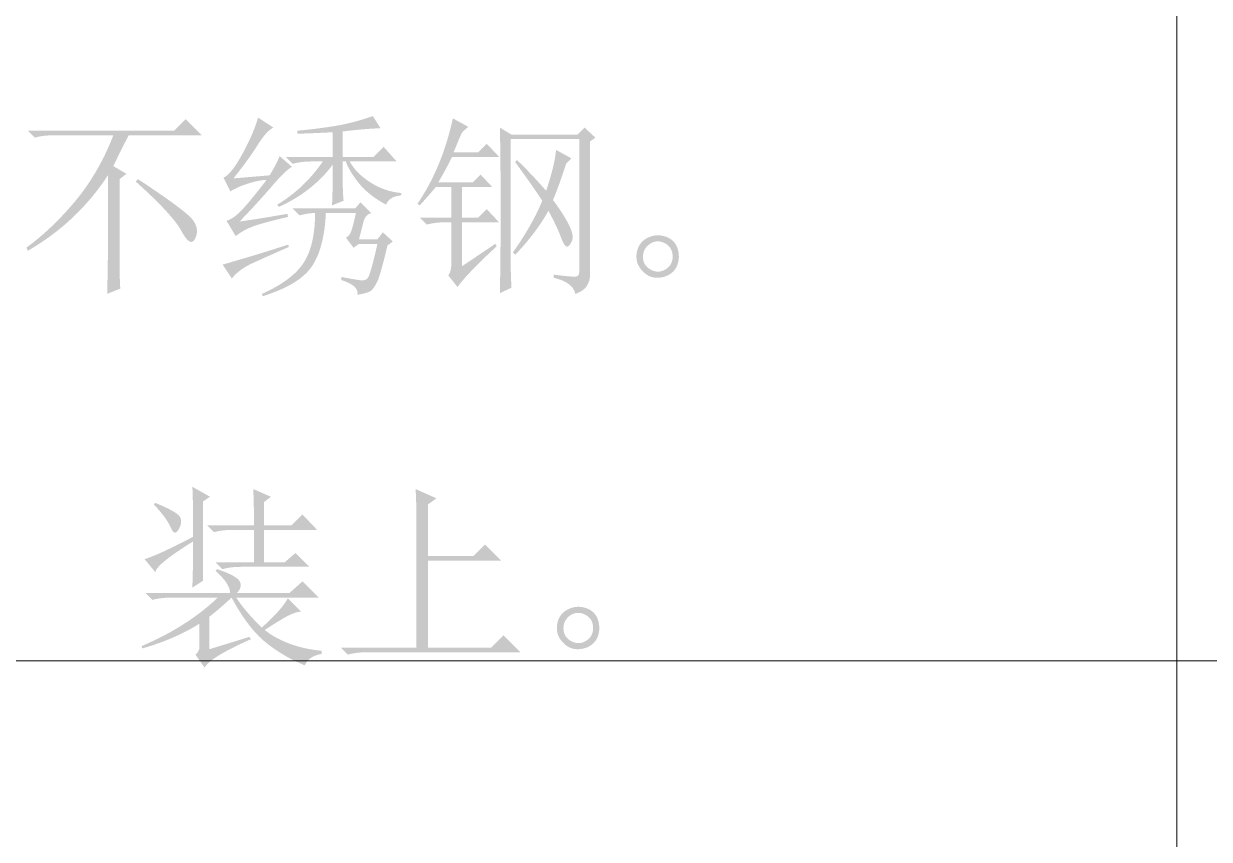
# Model space of a CAD drawing. Header units: millimetres. Extents: x 0 to 841, y 0 to 1189.
# Drawn here: x 542.07 to 590.01, y 111.69 to 144.68 of the extents above; entities that cross this region are included whole.
import ezdxf

# ---------------------------------------------------------------- set-up
doc = ezdxf.new("R2010")
doc.units = ezdxf.units.MM
doc.layers.add('C00-00-00', color=7, linetype='Continuous')
doc.layers.add('CBF-BF-BF', color=7, linetype='Continuous', true_color=0xbfbfbf)

msp = doc.modelspace()

# ---------------------------------------------------------------- hatches: boundary and pattern name
at = {"layer": 'C00-00-00'}
h = msp.add_hatch(color=256, dxfattribs=at)
edge = h.paths.add_edge_path(flags=0)
edge.add_spline(control_points=[(550.116761, 134.931101), (550.324018, 134.993388), (550.640967, 135.087095), (551.066505, 135.211669), (551.492043, 135.336244), (552.058141, 135.512633), (552.764248, 135.740836), (552.764248, 135.740836), (552.795116, 135.64768), (552.795116, 135.64768), (552.275871, 135.418926), (551.808992, 135.211118), (551.393927, 135.024256), (550.978311, 134.837394), (550.677347, 134.619664), (550.490485, 134.370515), (550.490485, 134.370515), (550.116761, 134.931101), (550.116761, 134.931101)], knot_values=[0, 0, 0, 0, 1, 1, 1, 2, 2, 2, 3, 3, 3, 4, 4, 4, 5, 5, 5, 6, 6, 6, 6], degree=3, periodic=1)
edge = h.paths.add_edge_path(flags=0)
edge.add_spline(control_points=[(552.0168, 138.543766), (552.182716, 138.813861), (552.317764, 139.073483), (552.421392, 139.322633), (552.421392, 139.322633), (552.919691, 138.886621), (552.919691, 138.886621), (552.753224, 138.803388), (552.488641, 138.548726), (552.12539, 138.123188), (551.762139, 137.69765), (551.321167, 137.214786), (550.801922, 136.675146), (551.258328, 136.737433), (551.902148, 136.841062), (552.732829, 136.986582), (552.732829, 136.986582), (552.764248, 136.862008), (552.764248, 136.862008), (552.390524, 136.778774), (552.006327, 136.680107), (551.611657, 136.566005), (551.216987, 136.451904), (550.895628, 136.290949), (550.646479, 136.083692), (550.646479, 136.083692), (550.272755, 136.706565), (550.272755, 136.706565), (550.438671, 136.747906), (550.630494, 136.877442), (550.848775, 137.095723), (551.066505, 137.313453), (551.414322, 137.73403), (551.892226, 138.356904), (551.704812, 138.356904), (551.461175, 138.31005), (551.160212, 138.216895), (550.859248, 138.123188), (550.61506, 138.014599), (550.428198, 137.890024), (550.428198, 137.890024), (550.148181, 138.45061), (550.148181, 138.45061), (550.355437, 138.533292), (550.610099, 138.850241), (550.911062, 139.400354), (551.212026, 139.950467), (551.424795, 140.443253), (551.54937, 140.879816), (551.54937, 140.879816), (552.172243, 140.474673), (552.172243, 140.474673), (551.985381, 140.391439), (551.772612, 140.157724), (551.533936, 139.774078), (551.294708, 139.389881), (550.967838, 138.938436), (550.552773, 138.419191), (550.552773, 138.419191), (552.0168, 138.543766), (552.0168, 138.543766)], knot_values=[0, 0, 0, 0, 1, 1, 1, 2, 2, 2, 3, 3, 3, 4, 4, 4, 5, 5, 5, 6, 6, 6, 7, 7, 7, 8, 8, 8, 9, 9, 9, 10, 10, 10, 11, 11, 11, 12, 12, 12, 13, 13, 13, 14, 14, 14, 15, 15, 15, 16, 16, 16, 17, 17, 17, 18, 18, 18, 19, 19, 19, 20, 20, 20, 20], degree=3, periodic=1)
edge = h.paths.add_edge_path(flags=0)
edge.add_spline(control_points=[(553.137972, 140.350098), (553.428463, 140.371044), (553.864474, 140.422858), (554.446006, 140.506092), (555.026987, 140.588774), (555.608519, 140.734295), (556.190051, 140.942103), (556.190051, 140.942103), (556.501488, 140.443805), (556.501488, 140.443805), (556.169105, 140.443805), (555.660333, 140.401912), (554.975173, 140.31923), (554.975173, 140.31923), (554.975173, 139.291213), (554.975173, 139.291213), (554.975173, 139.291213), (556.220919, 139.291213), (556.220919, 139.291213), (556.220919, 139.291213), (556.626062, 139.696357), (556.626062, 139.696357), (556.626062, 139.696357), (557.155229, 139.104351), (557.155229, 139.104351), (557.155229, 139.104351), (555.255741, 139.104351), (555.255741, 139.104351), (555.421657, 138.792915), (555.696714, 138.512897), (556.080911, 138.263748), (556.464556, 138.014599), (556.885134, 137.869078), (557.342091, 137.827737), (557.342091, 137.827737), (557.342091, 137.73403), (557.342091, 137.73403), (557.030654, 137.713084), (556.822846, 137.588509), (556.719218, 137.360306), (556.220919, 137.630402), (555.841683, 137.936326), (555.582612, 138.279182), (555.32299, 138.621487), (555.162035, 138.896543), (555.099747, 139.104351), (555.099747, 139.104351), (554.975173, 139.104351), (554.975173, 139.104351), (554.975173, 139.104351), (554.975173, 138.139174), (554.975173, 138.139174), (554.975173, 137.95176), (554.985646, 137.744503), (555.006592, 137.5163), (555.006592, 137.5163), (554.539161, 137.329438), (554.539161, 137.329438), (554.560108, 137.744503), (554.570581, 138.294616), (554.570581, 138.979777), (554.03039, 138.253275), (553.303888, 137.682216), (552.390524, 137.267151), (552.390524, 137.267151), (552.328237, 137.360306), (552.328237, 137.360306), (553.054739, 137.796318), (553.667139, 138.37785), (554.165437, 139.104351), (554.165437, 139.104351), (553.698558, 139.104351), (553.698558, 139.104351), (553.428463, 139.104351), (553.179313, 139.072932), (552.95111, 139.011196), (552.95111, 139.011196), (552.670542, 139.291213), (552.670542, 139.291213), (552.670542, 139.291213), (554.570581, 139.291213), (554.570581, 139.291213), (554.570581, 139.291213), (554.570581, 140.287811), (554.570581, 140.287811), (554.196857, 140.266864), (553.718953, 140.24647), (553.137972, 140.225523), (553.137972, 140.225523), (553.137972, 140.350098), (553.137972, 140.350098)], knot_values=[0, 0, 0, 0, 1, 1, 1, 2, 2, 2, 3, 3, 3, 4, 4, 4, 5, 5, 5, 6, 6, 6, 7, 7, 7, 8, 8, 8, 9, 9, 9, 10, 10, 10, 11, 11, 11, 12, 12, 12, 13, 13, 13, 14, 14, 14, 15, 15, 15, 16, 16, 16, 17, 17, 17, 18, 18, 18, 19, 19, 19, 20, 20, 20, 21, 21, 21, 22, 22, 22, 23, 23, 23, 24, 24, 24, 25, 25, 25, 26, 26, 26, 27, 27, 27, 28, 28, 28, 29, 29, 29, 30, 30, 30, 30], degree=3, periodic=1)
edge = h.paths.add_edge_path(flags=0)
edge.add_spline(control_points=[(552.95111, 137.204864), (552.95111, 137.204864), (555.473471, 137.204864), (555.473471, 137.204864), (555.473471, 137.204864), (555.691753, 137.454013), (555.691753, 137.454013), (555.691753, 137.454013), (556.127764, 137.018002), (556.127764, 137.018002), (555.961297, 136.976109), (555.852156, 136.846574), (555.800342, 136.628292), (555.748528, 136.410011), (555.691201, 136.18732), (555.629465, 135.959117), (555.629465, 135.959117), (556.376913, 135.959117), (556.376913, 135.959117), (556.376913, 135.959117), (556.594643, 136.239134), (556.594643, 136.239134), (556.594643, 136.239134), (556.999786, 135.865411), (556.999786, 135.865411), (556.999786, 135.865411), (556.781505, 135.709968), (556.781505, 135.709968), (556.594643, 134.920628), (556.459595, 134.438314), (556.376913, 134.261925), (556.29368, 134.085536), (556.210446, 133.960411), (556.127764, 133.88765), (556.04453, 133.81489), (555.857668, 133.758114), (555.567178, 133.716222), (555.608519, 133.965371), (555.390238, 134.162707), (554.912885, 134.308227), (554.912885, 134.308227), (554.912885, 134.432802), (554.912885, 134.432802), (555.348897, 134.35012), (555.623953, 134.303266), (555.738055, 134.292793), (555.852156, 134.28232), (555.940351, 134.323661), (556.002638, 134.417368), (556.064925, 134.510523), (556.1895, 134.961969), (556.376913, 135.772255), (556.376913, 135.772255), (555.629465, 135.772255), (555.629465, 135.772255), (555.629465, 135.772255), (555.411184, 135.616261), (555.411184, 135.616261), (555.411184, 135.616261), (555.099747, 136.021404), (555.099747, 136.021404), (555.203376, 136.062746), (555.281648, 136.166374), (555.333463, 136.332841), (555.385277, 136.498757), (555.442052, 136.72696), (555.504891, 137.018002), (555.504891, 137.018002), (554.290012, 137.018002), (554.290012, 137.018002), (554.24812, 136.083141), (554.061258, 135.367112), (553.729426, 134.868813), (553.397043, 134.370515), (552.732829, 133.965923), (551.736232, 133.653935), (551.736232, 133.653935), (551.705364, 133.747641), (551.705364, 133.747641), (552.535494, 134.121365), (553.101592, 134.546904), (553.402556, 135.024256), (553.703519, 135.501608), (553.854001, 136.166374), (553.854001, 137.018002), (553.667139, 137.018002), (553.459331, 136.986582), (553.231128, 136.924295), (553.231128, 136.924295), (552.95111, 137.204864), (552.95111, 137.204864)], knot_values=[0, 0, 0, 0, 1, 1, 1, 2, 2, 2, 3, 3, 3, 4, 4, 4, 5, 5, 5, 6, 6, 6, 7, 7, 7, 8, 8, 8, 9, 9, 9, 10, 10, 10, 11, 11, 11, 12, 12, 12, 13, 13, 13, 14, 14, 14, 15, 15, 15, 16, 16, 16, 17, 17, 17, 18, 18, 18, 19, 19, 19, 20, 20, 20, 21, 21, 21, 22, 22, 22, 23, 23, 23, 24, 24, 24, 25, 25, 25, 26, 26, 26, 27, 27, 27, 28, 28, 28, 29, 29, 29, 30, 30, 30, 30], degree=3, periodic=1)
h = msp.add_hatch(color=256, dxfattribs=at)
edge = h.paths.add_edge_path(flags=0)
edge.add_spline(control_points=[(545.946707, 138.388323), (545.946707, 138.388323), (545.946707, 135.398531), (545.946707, 135.398531), (545.946707, 134.775658), (545.956629, 134.298305), (545.977575, 133.965371), (545.977575, 133.965371), (545.448409, 133.747641), (545.448409, 133.747641), (545.468804, 134.53643), (545.479277, 135.221591), (545.479277, 135.803123), (545.479277, 135.803123), (545.479277, 138.543766), (545.479277, 138.543766), (544.648595, 137.277073), (543.568765, 136.260081), (542.240336, 135.491687), (542.240336, 135.491687), (542.178049, 135.616261), (542.178049, 135.616261), (542.863209, 136.11456), (543.522463, 136.742394), (544.155809, 137.500315), (544.788604, 138.258236), (545.302888, 139.145693), (545.697558, 140.163236), (545.697558, 140.163236), (543.268352, 140.163236), (543.268352, 140.163236), (542.998257, 140.163236), (542.749108, 140.131817), (542.520904, 140.070081), (542.520904, 140.070081), (542.240336, 140.350098), (542.240336, 140.350098), (542.240336, 140.350098), (548.157632, 140.350098), (548.157632, 140.350098), (548.157632, 140.350098), (548.625062, 140.817529), (548.625062, 140.817529), (548.625062, 140.817529), (549.278804, 140.163236), (549.278804, 140.163236), (549.278804, 140.163236), (546.320431, 140.163236), (546.320431, 140.163236), (546.133018, 139.810458), (545.925761, 139.394842), (545.697558, 138.917489), (545.697558, 138.917489), (546.226725, 138.606053), (546.226725, 138.606053), (546.226725, 138.606053), (545.946707, 138.388323), (545.946707, 138.388323)], knot_values=[0, 0, 0, 0, 1, 1, 1, 2, 2, 2, 3, 3, 3, 4, 4, 4, 5, 5, 5, 6, 6, 6, 7, 7, 7, 8, 8, 8, 9, 9, 9, 10, 10, 10, 11, 11, 11, 12, 12, 12, 13, 13, 13, 14, 14, 14, 15, 15, 15, 16, 16, 16, 17, 17, 17, 18, 18, 18, 19, 19, 19, 19], degree=3, periodic=1)
edge = h.paths.add_edge_path(flags=0)
edge.add_spline(control_points=[(546.600449, 138.294616), (546.600449, 138.294616), (546.694155, 138.388323), (546.694155, 138.388323), (548.022584, 137.5163), (548.770032, 136.955714), (548.936499, 136.706565), (549.102415, 136.457416), (549.123361, 136.213227), (548.998786, 135.974551), (548.874212, 135.735324), (548.692311, 135.839503), (548.453635, 136.285988), (548.214407, 136.732472), (547.597046, 137.401647), (546.600449, 138.294616), (546.600449, 138.294616), (546.600449, 138.294616), (546.600449, 138.294616)], knot_values=[0, 0, 0, 0, 1, 1, 1, 2, 2, 2, 3, 3, 3, 4, 4, 4, 5, 5, 5, 6, 6, 6, 6], degree=3, periodic=1)
h = msp.add_hatch(color=256, dxfattribs=at)
edge = h.paths.add_edge_path(flags=0)
edge.add_spline(control_points=[(561.325834, 133.778509), (561.346229, 134.754161), (561.356702, 135.896279), (561.356702, 137.204312), (561.356702, 138.512346), (561.346229, 139.60265), (561.325834, 140.474673), (561.325834, 140.474673), (561.792714, 140.194655), (561.792714, 140.194655), (561.792714, 140.194655), (564.471069, 140.194655), (564.471069, 140.194655), (564.471069, 140.194655), (564.751637, 140.474673), (564.751637, 140.474673), (564.751637, 140.474673), (565.187648, 140.070081), (565.187648, 140.070081), (565.187648, 140.070081), (564.969367, 139.914087), (564.969367, 139.914087), (564.969367, 139.914087), (564.969367, 134.495089), (564.969367, 134.495089), (564.969367, 134.349568), (564.927475, 134.20956), (564.844792, 134.074512), (564.761559, 133.940016), (564.606116, 133.830875), (564.377913, 133.747641), (564.315075, 134.059078), (564.024584, 134.276808), (563.505891, 134.401383), (563.505891, 134.401383), (563.505891, 134.526509), (563.505891, 134.526509), (564.004189, 134.46367), (564.299641, 134.437763), (564.393347, 134.448236), (564.486503, 134.458709), (564.533356, 134.516036), (564.533356, 134.619664), (564.533356, 134.619664), (564.533356, 140.007793), (564.533356, 140.007793), (564.533356, 140.007793), (561.761845, 140.007793), (561.761845, 140.007793), (561.761845, 140.007793), (561.761845, 135.024807), (561.761845, 135.024807), (561.761845, 134.837394), (561.771767, 134.495089), (561.792714, 133.996791), (561.792714, 133.996791), (561.325834, 133.778509), (561.325834, 133.778509)], knot_values=[0, 0, 0, 0, 1, 1, 1, 2, 2, 2, 3, 3, 3, 4, 4, 4, 5, 5, 5, 6, 6, 6, 7, 7, 7, 8, 8, 8, 9, 9, 9, 10, 10, 10, 11, 11, 11, 12, 12, 12, 13, 13, 13, 14, 14, 14, 15, 15, 15, 16, 16, 16, 17, 17, 17, 18, 18, 18, 19, 19, 19, 19], degree=3, periodic=1)
edge = h.paths.add_edge_path(flags=0)
edge.add_spline(control_points=[(562.010995, 139.166639), (562.405114, 138.792915), (562.799784, 138.377299), (563.194454, 137.920892), (563.422657, 138.585107), (563.557154, 139.13522), (563.599046, 139.571782), (563.599046, 139.571782), (564.221919, 139.228926), (564.221919, 139.228926), (564.221919, 139.228926), (564.004189, 139.011196), (564.004189, 139.011196), (563.816776, 138.429664), (563.640387, 137.941838), (563.474471, 137.547168), (563.764962, 137.152498), (563.97277, 136.83114), (564.097345, 136.58199), (564.221919, 136.332841), (564.278694, 136.145979), (564.268773, 136.021404), (564.258299, 135.89683), (564.206485, 135.787689), (564.112779, 135.693983), (564.019072, 135.600276), (563.915444, 135.709417), (563.801342, 136.020853), (563.68724, 136.33229), (563.515812, 136.695541), (563.287609, 137.111157), (562.955227, 136.50923), (562.508742, 135.917225), (561.948707, 135.336244), (561.948707, 135.336244), (561.855001, 135.429399), (561.855001, 135.429399), (562.394641, 136.197793), (562.789311, 136.893427), (563.03846, 137.5163), (562.768365, 137.931365), (562.405114, 138.45061), (561.948707, 139.073483), (561.948707, 139.073483), (562.010995, 139.166639), (562.010995, 139.166639)], knot_values=[0, 0, 0, 0, 1, 1, 1, 2, 2, 2, 3, 3, 3, 4, 4, 4, 5, 5, 5, 6, 6, 6, 7, 7, 7, 8, 8, 8, 9, 9, 9, 10, 10, 10, 11, 11, 11, 12, 12, 12, 13, 13, 13, 14, 14, 14, 15, 15, 15, 15], degree=3, periodic=1)
edge = h.paths.add_edge_path(flags=0)
edge.add_spline(control_points=[(559.799519, 134.868813), (559.799519, 134.868813), (561.138972, 135.772255), (561.138972, 135.772255), (561.138972, 135.772255), (561.20126, 135.678549), (561.20126, 135.678549), (560.432865, 134.972442), (559.903148, 134.422329), (559.612657, 134.027659), (559.612657, 134.027659), (559.238933, 134.495089), (559.238933, 134.495089), (559.321615, 134.598718), (559.363508, 134.754712), (559.363508, 134.96252), (559.363508, 134.96252), (559.363508, 136.644278), (559.363508, 136.644278), (559.363508, 136.644278), (559.114358, 136.644278), (559.114358, 136.644278), (558.844263, 136.644278), (558.595114, 136.612858), (558.366911, 136.550571), (558.366911, 136.550571), (558.086893, 136.83114), (558.086893, 136.83114), (558.086893, 136.83114), (559.363508, 136.83114), (559.363508, 136.83114), (559.363508, 136.83114), (559.363508, 138.076886), (559.363508, 138.076886), (559.363508, 138.076886), (558.740635, 138.076886), (558.740635, 138.076886), (558.532826, 137.827737), (558.315096, 137.578588), (558.086893, 137.329438), (558.086893, 137.329438), (557.993187, 137.391726), (557.993187, 137.391726), (558.657401, 138.367377), (559.134753, 139.519417), (559.425795, 140.848397), (559.425795, 140.848397), (560.048668, 140.506092), (560.048668, 140.506092), (560.048668, 140.506092), (559.799519, 140.287811), (559.799519, 140.287811), (559.695891, 140.059608), (559.581789, 139.789512), (559.457214, 139.478075), (559.457214, 139.478075), (560.453812, 139.478075), (560.453812, 139.478075), (560.453812, 139.478075), (560.796116, 139.820931), (560.796116, 139.820931), (560.796116, 139.820931), (561.294415, 139.291213), (561.294415, 139.291213), (561.294415, 139.291213), (559.394927, 139.291213), (559.394927, 139.291213), (559.187119, 138.875597), (559.000257, 138.533292), (558.834341, 138.263748), (558.834341, 138.263748), (560.23553, 138.263748), (560.23553, 138.263748), (560.23553, 138.263748), (560.546967, 138.575185), (560.546967, 138.575185), (560.546967, 138.575185), (561.014398, 138.076886), (561.014398, 138.076886), (561.014398, 138.076886), (559.799519, 138.076886), (559.799519, 138.076886), (559.799519, 138.076886), (559.799519, 136.83114), (559.799519, 136.83114), (559.799519, 136.83114), (560.453812, 136.83114), (560.453812, 136.83114), (560.453812, 136.83114), (560.796116, 137.173444), (560.796116, 137.173444), (560.796116, 137.173444), (561.294415, 136.644278), (561.294415, 136.644278), (561.294415, 136.644278), (559.799519, 136.644278), (559.799519, 136.644278), (559.799519, 136.644278), (559.799519, 134.868813), (559.799519, 134.868813)], knot_values=[0, 0, 0, 0, 1, 1, 1, 2, 2, 2, 3, 3, 3, 4, 4, 4, 5, 5, 5, 6, 6, 6, 7, 7, 7, 8, 8, 8, 9, 9, 9, 10, 10, 10, 11, 11, 11, 12, 12, 12, 13, 13, 13, 14, 14, 14, 15, 15, 15, 16, 16, 16, 17, 17, 17, 18, 18, 18, 19, 19, 19, 20, 20, 20, 21, 21, 21, 22, 22, 22, 23, 23, 23, 24, 24, 24, 25, 25, 25, 26, 26, 26, 27, 27, 27, 28, 28, 28, 29, 29, 29, 30, 30, 30, 31, 31, 31, 32, 32, 32, 33, 33, 33, 33], degree=3, periodic=1)
h = msp.add_hatch(color=256, dxfattribs=at)
edge = h.paths.add_edge_path(flags=0)
edge.add_spline(control_points=[(568.062774, 136.052272), (568.281055, 135.969039), (568.426025, 135.823518), (568.498785, 135.616261), (568.571546, 135.408453), (568.582019, 135.206157), (568.530205, 135.008822), (568.47839, 134.811487), (568.374211, 134.661005), (568.218768, 134.557377), (568.062774, 134.453197), (567.880873, 134.401383), (567.673616, 134.401383), (567.465808, 134.401383), (567.278946, 134.484065), (567.11303, 134.650532), (566.946563, 134.816999), (566.858369, 134.998349), (566.848447, 135.195684), (566.837974, 135.393019), (566.879315, 135.569408), (566.973021, 135.725402), (567.066177, 135.880845), (567.216659, 135.994946), (567.424467, 136.067707), (567.631724, 136.140467), (567.844493, 136.134955), (568.062774, 136.052272), (568.062774, 136.052272), (568.062774, 136.052272), (568.062774, 136.052272)], knot_values=[0, 0, 0, 0, 1, 1, 1, 2, 2, 2, 3, 3, 3, 4, 4, 4, 5, 5, 5, 6, 6, 6, 7, 7, 7, 8, 8, 8, 9, 9, 9, 10, 10, 10, 10], degree=3, periodic=1)
edge = h.paths.add_edge_path(flags=0)
edge.add_spline(control_points=[(567.424467, 134.728805), (567.631724, 134.614152), (567.834571, 134.619664), (568.031906, 134.744239), (568.229241, 134.868813), (568.322396, 135.050163), (568.311923, 135.289391), (568.30145, 135.528067), (568.19231, 135.699495), (567.985053, 135.803123), (567.777245, 135.906752), (567.57991, 135.89683), (567.393048, 135.772255), (567.206186, 135.64768), (567.11303, 135.47074), (567.11303, 135.242537), (567.11303, 135.014334), (567.216659, 134.842906), (567.424467, 134.728805), (567.424467, 134.728805), (567.424467, 134.728805), (567.424467, 134.728805)], knot_values=[0, 0, 0, 0, 1, 1, 1, 2, 2, 2, 3, 3, 3, 4, 4, 4, 5, 5, 5, 6, 6, 6, 7, 7, 7, 7], degree=3, periodic=1)
h = msp.add_hatch(color=256, dxfattribs=at)
edge = h.paths.add_edge_path(flags=0)
edge.add_spline(control_points=[(547.39633, 125.293352), (547.956916, 125.064598), (548.283786, 124.882697), (548.377493, 124.7482), (548.470648, 124.613152), (548.460175, 124.441724), (548.346073, 124.234467), (548.231972, 124.026659), (548.122831, 124.047605), (548.019203, 124.296755), (547.915574, 124.545904), (547.68682, 124.857341), (547.334042, 125.231065), (547.334042, 125.231065), (547.39633, 125.293352), (547.39633, 125.293352)], knot_values=[0, 0, 0, 0, 1, 1, 1, 2, 2, 2, 3, 3, 3, 4, 4, 4, 5, 5, 5, 5], degree=3, periodic=1)
edge = h.paths.add_edge_path(flags=0)
edge.add_spline(control_points=[(549.327237, 125.355639), (549.327237, 125.355639), (549.327237, 122.147566), (549.327237, 122.147566), (549.327237, 122.147566), (548.891225, 121.867549), (548.891225, 121.867549), (548.912172, 122.386243), (548.922645, 123.009116), (548.922645, 123.736169), (548.486082, 123.466073), (548.127792, 123.221885), (547.847775, 123.004155), (547.567758, 122.785874), (547.417276, 122.614997), (547.39633, 122.490422), (547.39633, 122.490422), (546.960318, 123.019589), (546.960318, 123.019589), (547.313096, 123.123217), (547.967389, 123.424732), (548.922645, 123.923031), (548.922645, 124.981364), (548.912172, 125.656052), (548.891225, 125.947093), (548.891225, 125.947093), (549.607805, 125.542501), (549.607805, 125.542501), (549.607805, 125.542501), (549.327237, 125.355639), (549.327237, 125.355639)], knot_values=[0, 0, 0, 0, 1, 1, 1, 2, 2, 2, 3, 3, 3, 4, 4, 4, 5, 5, 5, 6, 6, 6, 7, 7, 7, 8, 8, 8, 9, 9, 9, 10, 10, 10, 10], degree=3, periodic=1)
edge = h.paths.add_edge_path(flags=0)
edge.add_spline(control_points=[(549.483231, 124.38991), (549.483231, 124.38991), (551.382718, 124.38991), (551.382718, 124.38991), (551.382718, 125.095466), (551.372245, 125.583842), (551.35185, 125.853938), (551.35185, 125.853938), (552.067879, 125.542501), (552.067879, 125.542501), (552.067879, 125.542501), (551.787862, 125.32422), (551.787862, 125.32422), (551.787862, 125.32422), (551.787862, 124.38991), (551.787862, 124.38991), (551.787862, 124.38991), (552.909034, 124.38991), (552.909034, 124.38991), (552.909034, 124.38991), (553.345045, 124.825921), (553.345045, 124.825921), (553.345045, 124.825921), (553.936499, 124.203048), (553.936499, 124.203048), (553.936499, 124.203048), (551.787862, 124.203048), (551.787862, 124.203048), (551.787862, 124.203048), (551.787862, 122.895014), (551.787862, 122.895014), (551.787862, 122.895014), (552.628465, 122.895014), (552.628465, 122.895014), (552.628465, 122.895014), (553.064476, 123.268738), (553.064476, 123.268738), (553.064476, 123.268738), (553.625062, 122.708152), (553.625062, 122.708152), (553.625062, 122.708152), (550.853552, 122.708152), (550.853552, 122.708152), (550.583456, 122.708152), (550.334307, 122.676733), (550.106104, 122.614997), (550.106104, 122.614997), (549.825535, 122.895014), (549.825535, 122.895014), (549.825535, 122.895014), (551.382718, 122.895014), (551.382718, 122.895014), (551.382718, 122.895014), (551.382718, 124.203048), (551.382718, 124.203048), (551.382718, 124.203048), (550.510696, 124.203048), (550.510696, 124.203048), (550.2406, 124.203048), (549.991451, 124.171629), (549.763248, 124.109893), (549.763248, 124.109893), (549.483231, 124.38991), (549.483231, 124.38991)], knot_values=[0, 0, 0, 0, 1, 1, 1, 2, 2, 2, 3, 3, 3, 4, 4, 4, 5, 5, 5, 6, 6, 6, 7, 7, 7, 8, 8, 8, 9, 9, 9, 10, 10, 10, 11, 11, 11, 12, 12, 12, 13, 13, 13, 14, 14, 14, 15, 15, 15, 16, 16, 16, 17, 17, 17, 18, 18, 18, 19, 19, 19, 20, 20, 20, 21, 21, 21, 21], degree=3, periodic=1)
edge = h.paths.add_edge_path(flags=0)
edge.add_spline(control_points=[(550.417541, 121.649268), (550.417541, 121.898417), (550.220205, 122.199381), (549.825535, 122.55271), (549.825535, 122.55271), (549.887823, 122.614997), (549.887823, 122.614997), (550.386121, 122.44853), (550.687085, 122.293087), (550.790713, 122.147566), (550.894342, 122.002046), (550.863474, 121.83613), (550.697558, 121.649268), (550.697558, 121.649268), (552.815327, 121.649268), (552.815327, 121.649268), (552.815327, 121.649268), (553.345045, 122.116698), (553.345045, 122.116698), (553.345045, 122.116698), (553.998786, 121.462406), (553.998786, 121.462406), (553.998786, 121.462406), (550.66669, 121.462406), (550.66669, 121.462406), (550.894893, 121.109628), (551.237198, 120.704485), (551.694155, 120.248079), (552.2134, 120.704485), (552.566178, 121.099155), (552.75304, 121.431538), (552.75304, 121.431538), (553.282758, 120.90182), (553.282758, 120.90182), (553.116291, 120.880874), (552.934941, 120.818586), (552.737606, 120.714958), (552.540271, 120.611329), (552.233795, 120.424467), (551.81873, 120.154372), (552.067879, 119.946564), (552.39475, 119.764663), (552.799893, 119.60922), (553.204485, 119.453226), (553.646008, 119.35511), (554.123361, 119.313217), (554.123361, 119.313217), (554.123361, 119.188643), (554.123361, 119.188643), (553.770583, 119.126907), (553.541829, 118.970913), (553.4382, 118.721763), (552.836273, 118.970913), (552.301594, 119.287861), (551.834164, 119.671507), (551.366733, 120.055704), (550.915288, 120.652671), (550.479828, 121.462406), (550.188786, 121.19231), (549.887823, 120.933239), (549.576386, 120.68409), (549.576386, 120.68409), (549.576386, 119.375505), (549.576386, 119.375505), (549.576386, 119.375505), (551.195856, 119.874355), (551.195856, 119.874355), (551.195856, 119.874355), (551.258144, 119.780648), (551.258144, 119.780648), (550.136972, 119.282349), (549.514099, 118.898152), (549.389524, 118.628057), (549.389524, 118.628057), (549.0158, 119.157775), (549.0158, 119.157775), (549.140375, 119.261403), (549.192189, 119.376056), (549.171794, 119.500631), (549.171794, 119.500631), (549.171794, 120.403521), (549.171794, 120.403521), (548.507028, 119.987905), (547.739185, 119.656073), (546.867163, 119.406924), (546.867163, 119.406924), (546.835744, 119.500631), (546.835744, 119.500631), (548.060544, 120.019324), (549.08856, 120.673065), (549.919242, 121.462406), (549.919242, 121.462406), (548.019203, 121.462406), (548.019203, 121.462406), (547.749107, 121.462406), (547.499958, 121.430987), (547.271755, 121.36925), (547.271755, 121.36925), (546.991738, 121.649268), (546.991738, 121.649268), (546.991738, 121.649268), (550.417541, 121.649268), (550.417541, 121.649268)], knot_values=[0, 0, 0, 0, 1, 1, 1, 2, 2, 2, 3, 3, 3, 4, 4, 4, 5, 5, 5, 6, 6, 6, 7, 7, 7, 8, 8, 8, 9, 9, 9, 10, 10, 10, 11, 11, 11, 12, 12, 12, 13, 13, 13, 14, 14, 14, 15, 15, 15, 16, 16, 16, 17, 17, 17, 18, 18, 18, 19, 19, 19, 20, 20, 20, 21, 21, 21, 22, 22, 22, 23, 23, 23, 24, 24, 24, 25, 25, 25, 26, 26, 26, 27, 27, 27, 28, 28, 28, 29, 29, 29, 30, 30, 30, 31, 31, 31, 32, 32, 32, 33, 33, 33, 34, 34, 34, 34], degree=3, periodic=1)
h = msp.add_hatch(color=256, dxfattribs=at)
edge = h.paths.add_edge_path(flags=0)
edge.add_spline(control_points=[(557.920242, 125.853938), (557.920242, 125.853938), (558.760845, 125.480214), (558.760845, 125.480214), (558.760845, 125.480214), (558.418541, 125.231065), (558.418541, 125.231065), (558.418541, 125.231065), (558.418541, 123.144164), (558.418541, 123.144164), (558.418541, 123.144164), (560.255741, 123.144164), (560.255741, 123.144164), (560.255741, 123.144164), (560.723172, 123.611594), (560.723172, 123.611594), (560.723172, 123.611594), (561.376913, 122.957302), (561.376913, 122.957302), (561.376913, 122.957302), (558.418541, 122.957302), (558.418541, 122.957302), (558.418541, 122.957302), (558.418541, 119.438343), (558.418541, 119.438343), (558.418541, 119.438343), (560.972321, 119.438343), (560.972321, 119.438343), (560.972321, 119.438343), (561.47062, 119.936642), (561.47062, 119.936642), (561.47062, 119.936642), (562.15578, 119.25093), (562.15578, 119.25093), (562.15578, 119.25093), (555.927047, 119.25093), (555.927047, 119.25093), (555.656952, 119.25093), (555.407803, 119.220062), (555.1796, 119.157775), (555.1796, 119.157775), (554.899031, 119.438343), (554.899031, 119.438343), (554.899031, 119.438343), (557.95111, 119.438343), (557.95111, 119.438343), (557.95111, 119.438343), (557.95111, 124.670479), (557.95111, 124.670479), (557.95111, 125.044203), (557.940637, 125.438322), (557.920242, 125.853938), (557.920242, 125.853938), (557.920242, 125.853938), (557.920242, 125.853938)], knot_values=[0, 0, 0, 0, 1, 1, 1, 2, 2, 2, 3, 3, 3, 4, 4, 4, 5, 5, 5, 6, 6, 6, 7, 7, 7, 8, 8, 8, 9, 9, 9, 10, 10, 10, 11, 11, 11, 12, 12, 12, 13, 13, 13, 14, 14, 14, 15, 15, 15, 16, 16, 16, 17, 17, 17, 18, 18, 18, 18], degree=3, periodic=1)
h = msp.add_hatch(color=256, dxfattribs=at)
edge = h.paths.add_edge_path(flags=0)
edge.add_spline(control_points=[(564.846372, 121.026394), (565.064653, 120.943161), (565.209623, 120.79764), (565.282383, 120.590383), (565.355144, 120.382575), (565.365617, 120.180279), (565.313803, 119.982944), (565.261988, 119.785609), (565.157809, 119.635127), (565.002366, 119.531499), (564.846372, 119.427319), (564.664471, 119.375505), (564.457214, 119.375505), (564.249406, 119.375505), (564.062544, 119.458187), (563.896628, 119.624654), (563.730161, 119.791121), (563.641967, 119.972471), (563.632045, 120.169806), (563.621572, 120.367141), (563.662913, 120.54353), (563.756619, 120.699524), (563.849775, 120.854967), (564.000257, 120.969068), (564.208065, 121.041829), (564.415322, 121.114589), (564.628091, 121.109077), (564.846372, 121.026394), (564.846372, 121.026394), (564.846372, 121.026394), (564.846372, 121.026394)], knot_values=[0, 0, 0, 0, 1, 1, 1, 2, 2, 2, 3, 3, 3, 4, 4, 4, 5, 5, 5, 6, 6, 6, 7, 7, 7, 8, 8, 8, 9, 9, 9, 10, 10, 10, 10], degree=3, periodic=1)
edge = h.paths.add_edge_path(flags=0)
edge.add_spline(control_points=[(564.208065, 119.702927), (564.415322, 119.588274), (564.618169, 119.593786), (564.815504, 119.718361), (565.012839, 119.842935), (565.105994, 120.024285), (565.095521, 120.263513), (565.085048, 120.502189), (564.975908, 120.673617), (564.768651, 120.777245), (564.560843, 120.880874), (564.363508, 120.870952), (564.176646, 120.746377), (563.989784, 120.621802), (563.896628, 120.444862), (563.896628, 120.216659), (563.896628, 119.988456), (564.000257, 119.817028), (564.208065, 119.702927), (564.208065, 119.702927), (564.208065, 119.702927), (564.208065, 119.702927)], knot_values=[0, 0, 0, 0, 1, 1, 1, 2, 2, 2, 3, 3, 3, 4, 4, 4, 5, 5, 5, 6, 6, 6, 7, 7, 7, 7], degree=3, periodic=1)

# ---------------------------------------------------------------- linework, layer by layer
at = {"layer": 'CBF-BF-BF', "lineweight": 9}
for points in [[(588.700001, 0), (588.700001, 1189.000035)], [(841.000001, 118.900003), (0, 118.900003)]]:
    msp.add_lwpolyline(points, dxfattribs=at)

doc.saveas('drawing.dxf')
